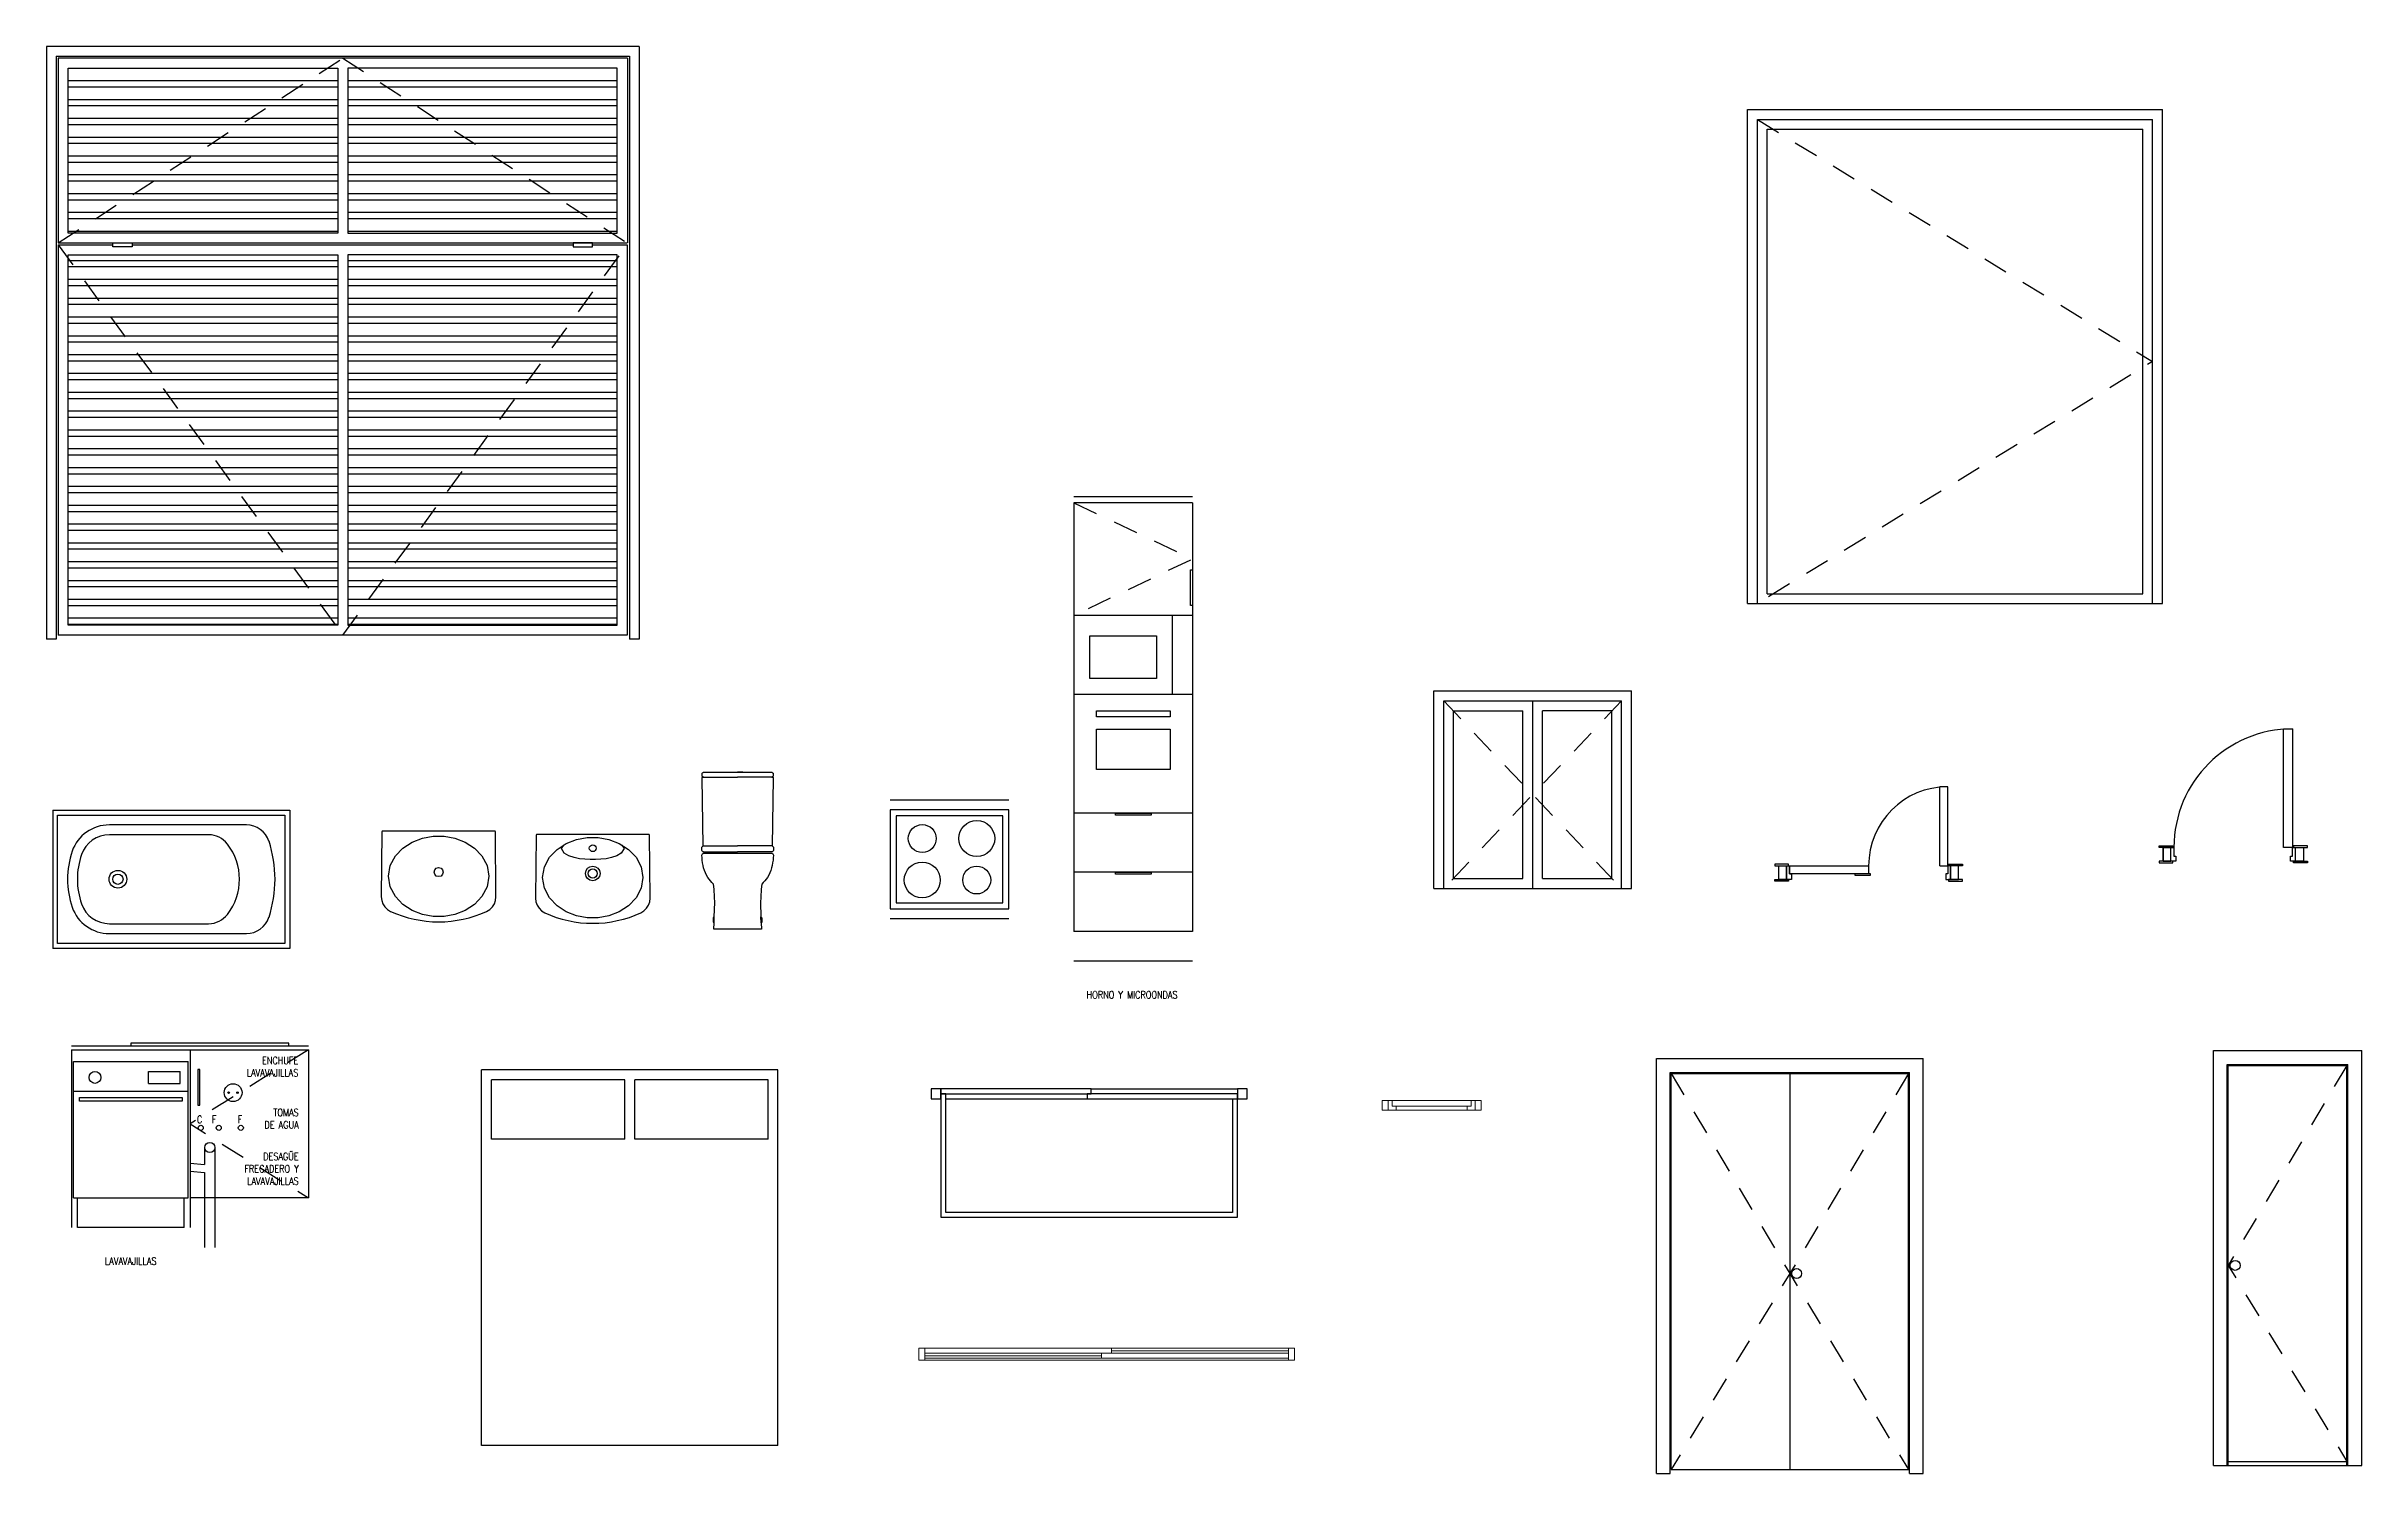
# Model space of a CAD drawing. Header units: millimetres. Extents: x 1740.2 to 1760.2, y 1806.7 to 1814.3.
# Drawn here: x 1740.16 to 1751.88, y 1806.73 to 1813.96 of the extents above; entities that cross this region are included whole.
import ezdxf
from ezdxf.enums import TextEntityAlignment as Align

# ---------------------------------------------------------------- set-up
doc = ezdxf.new("R2010")
doc.units = ezdxf.units.MM
doc.set_wipeout_variables(frame=1)
doc.linetypes.add('HIDDEN2', pattern=[0.1875, 0.125, -0.0625])
doc.layers.add('0-AUX', color=12, linetype='Continuous', plot=False)
doc.layers.add('0-carpinteria interior', color=8, linetype='Continuous', lineweight=5)
for name, color, linetype in [('A-CARP', 142, 'Continuous'), ('A-MOBL-FIJO', 151, 'Continuous'), ('I-INST', 152, 'Continuous'), ('IN-TXTO', 163, 'Continuous')]:
    doc.layers.add(name, color=color, linetype=linetype)
doc.styles.add('N00025', font='romans.shx', dxfattribs={"width": 0.8, "height": 0.0375})
doc.styles.get("Standard").update_dxf_attribs({"font": 'arial.ttf'})

# ---------------------------------------------------------------- blocks, each defined once
blk = doc.blocks.new('*U2')
at = {"ltscale": 0.5}
for p, q in [((-0.137, -0.664), (1.063, -0.664)), ((-0.137, -0.664), (-0.137, -1.364)), ((1.063, -0.664), (1.063, -1.364)), ((1.063, -1.364), (-0.137, -1.364))]:
    blk.add_line(p, q, dxfattribs=at)
for p, q in [((0.843, -0.739), (0.15, -0.739)), ((0.15, -1.289), (0.843, -1.289))]:
    blk.add_line(p, q)
at = {"color": 8}
for p, q in [((0.652, -0.789), (0.15, -0.789)), ((0.151, -1.239), (0.652, -1.239))]:
    blk.add_line(p, q, dxfattribs=at)
at = {"ltscale": 0.5}
blk.add_lwpolyline([(1.037, -0.69), (1.037, -1.339), (-0.112, -1.339), (-0.112, -0.69)], close=True, dxfattribs=at)
for radius in [0.0447, 0.0447, 0.026]:
    blk.add_circle((0.193, -1.014), radius)
for centre, radius, start, end in [((0.15, -0.939), 0.2, 90, 160.466), ((0.843, -0.859), 0.12, 17.9645, 90), ((0.362, -1.014), 0.424, 160.466, 199.534), ((0.365, -1.014), 0.623, 342.0355, 17.9645), ((0.15, -1.089), 0.2, 199.534, 270), ((0.843, -1.169), 0.12, 270, 342.0355)]:
    blk.add_arc(centre, radius, start, end)
at = {"color": 8}
for centre, radius, start, end in [((0.15, -0.939), 0.15, 90, 160.466), ((0.652, -0.909), 0.12, 37.4564, 90), ((0.362, -1.014), 0.374, 160.466, 199.534), ((0.515, -1.014), 0.293, 322.5436, 37.4564), ((0.15, -1.089), 0.15, 199.534, 270.0096), ((0.652, -1.119), 0.12, 270, 322.5436)]:
    blk.add_arc(centre, radius, start, end, dxfattribs=at)
blk = doc.blocks.new('*U8')
at = {"linetype": 'Continuous'}
for p, q in [((-0.219, -0.126), (-0.181, -0.086)), ((-0.181, -0.086), (-0.134, -0.056)), ((-0.134, -0.056), (-0.082, -0.036)), ((-0.082, -0.036), (-0.028, -0.026)), ((-0.028, -0.026), (0.028, -0.026)), ((0.028, -0.026), (0.082, -0.036)), ((0.082, -0.036), (0.134, -0.056)), ((0.134, -0.056), (0.181, -0.086)), ((0.181, -0.086), (0.219, -0.126)), ((-0.254, -0.229), (-0.245, -0.175)), ((-0.245, -0.283), (-0.254, -0.229)), ((-0.245, -0.175), (-0.219, -0.126)), ((-0.023, -0.208), (-0.02, -0.197)), ((-0.02, -0.219), (-0.023, -0.208)), ((-0.02, -0.197), (-0.012, -0.188)), ((-0.012, -0.228), (-0.02, -0.219)), ((-0.012, -0.188), (0, -0.185)), ((0, -0.231), (-0.012, -0.228)), ((0, -0.185), (0.012, -0.188)), ((0.012, -0.228), (0, -0.231)), ((0.012, -0.188), (0.02, -0.197)), ((0.02, -0.219), (0.012, -0.228)), ((0.02, -0.197), (0.023, -0.208)), ((0.023, -0.208), (0.02, -0.219)), ((0.219, -0.126), (0.245, -0.175)), ((0.245, -0.175), (0.254, -0.229)), ((0.254, -0.229), (0.245, -0.283)), ((-0.219, -0.332), (-0.245, -0.283)), ((-0.181, -0.372), (-0.219, -0.332)), ((0.219, -0.332), (0.181, -0.372)), ((0.245, -0.283), (0.219, -0.332)), ((-0.134, -0.402), (-0.181, -0.372)), ((-0.082, -0.422), (-0.134, -0.402)), ((-0.028, -0.432), (-0.082, -0.422)), ((0.028, -0.432), (-0.028, -0.432)), ((0.082, -0.422), (0.028, -0.432)), ((0.134, -0.402), (0.082, -0.422)), ((0.181, -0.372), (0.134, -0.402))]:
    blk.add_line(p, q, dxfattribs=at)
blk.add_lwpolyline([(0, -0.46), (0.031, -0.459), (0.063, -0.457), (0.094, -0.452), (0.124, -0.446), (0.155, -0.439), (0.185, -0.43), (0.214, -0.419), (0.243, -0.407), (0.259, -0.397), (0.272, -0.384), (0.282, -0.369), (0.288, -0.351), (0.29, -0.333), (0.287, -0.005, 0.411535), (0.282, 0), (0, 0), (-0.282, 0, 0.411535), (-0.287, -0.005), (-0.29, -0.333), (-0.288, -0.351), (-0.282, -0.369), (-0.272, -0.384), (-0.259, -0.397), (-0.243, -0.407), (-0.214, -0.419), (-0.185, -0.43), (-0.155, -0.439), (-0.124, -0.446), (-0.094, -0.452), (-0.063, -0.457), (-0.031, -0.459)], format="xyb", close=True, dxfattribs=at)
blk = doc.blocks.new('*U11')
at = {"linetype": 'Continuous'}
blk.add_lwpolyline([(-0.287, -0.005), (-0.29, -0.323), (-0.288, -0.341), (-0.282, -0.359), (-0.272, -0.374), (-0.259, -0.387), (-0.243, -0.397), (-0.214, -0.409), (-0.185, -0.42), (-0.155, -0.429), (-0.124, -0.436), (-0.094, -0.442), (-0.063, -0.447), (-0.031, -0.449), (0, -0.45), (0.031, -0.449), (0.063, -0.447), (0.094, -0.442), (0.124, -0.436), (0.155, -0.429), (0.185, -0.42), (0.214, -0.409), (0.243, -0.397), (0.259, -0.387), (0.272, -0.374), (0.282, -0.359), (0.288, -0.341), (0.29, -0.323), (0.287, -0.005, 0.411535), (0.282, 0), (-0.282, 0)], format="xyb", dxfattribs=at)
blk.add_lwpolyline([(-0.254, -0.219), (-0.245, -0.165), (-0.219, -0.116), (-0.181, -0.076), (-0.134, -0.046), (-0.082, -0.026), (-0.028, -0.016), (0.028, -0.016), (0.082, -0.026), (0.134, -0.046), (0.181, -0.076), (0.219, -0.116), (0.245, -0.165), (0.254, -0.219), (0.245, -0.273), (0.219, -0.322), (0.181, -0.362), (0.134, -0.392), (0.082, -0.412), (0.028, -0.422), (-0.028, -0.422), (-0.082, -0.412), (-0.134, -0.392), (-0.181, -0.362), (-0.219, -0.322), (-0.245, -0.273)], close=True, dxfattribs=at)
blk.add_lwpolyline([(0.147, -0.054), (0.158, -0.072), (0.144, -0.095), (0.121, -0.108), (0.095, -0.117), (0.068, -0.123), (0.041, -0.126), (0.014, -0.128), (-0.014, -0.128), (-0.041, -0.126), (-0.068, -0.123), (-0.095, -0.117), (-0.121, -0.108), (-0.144, -0.095), (-0.158, -0.072), (-0.147, -0.054)], dxfattribs=at)
for centre, radius in [((0, -0.07), 0.0175), ((0, -0.198), 0.037), ((0, -0.198), 0.023)]:
    blk.add_circle(centre, radius)
blk.add_arc((-0.282, -0.005), 0.005, 90, 179.4755, dxfattribs=at)
blk = doc.blocks.new('*U14')
for p, q in [((-0.179, 0.79), (-0.177, 0.792)), ((-0.179, 0.788), (-0.179, 0.79)), ((-0.179, 0.776), (-0.179, 0.788)), ((-0.179, 0.774), (-0.179, 0.776)), ((-0.177, 0.772), (-0.179, 0.774)), ((-0.179, 0.767), (-0.177, 0.769)), ((-0.179, 0.765), (-0.179, 0.767)), ((-0.174, 0.422), (-0.179, 0.765)), ((-0.177, 0.792), (-0.175, 0.793)), ((-0.175, 0.771), (-0.177, 0.772)), ((-0.177, 0.769), (-0.175, 0.77)), ((-0.175, 0.793), (-0.173, 0.794)), ((-0.173, 0.77), (-0.175, 0.771)), ((-0.175, 0.77), (-0.173, 0.77)), ((-0.173, 0.794), (-0.026, 0.794)), ((-0.173, 0.77), (0, 0.77)), ((-0.026, 0.794), (0, 0.794)), ((-0.026, 0.794), (-0.026, 0.794)), ((-0.026, 0.794), (0, 0.794)), ((0.026, 0.794), (0, 0.794)), ((0, 0.794), (0.026, 0.794)), ((0.173, 0.77), (0, 0.77)), ((0.026, 0.794), (0.026, 0.794)), ((0.026, 0.794), (0.173, 0.794)), ((0.173, 0.794), (0.175, 0.793)), ((0.175, 0.771), (0.173, 0.77)), ((0.173, 0.77), (0.175, 0.77)), ((0.179, 0.765), (0.174, 0.422)), ((0.175, 0.793), (0.177, 0.792)), ((0.177, 0.772), (0.175, 0.771)), ((0.175, 0.77), (0.177, 0.769)), ((0.177, 0.792), (0.179, 0.79)), ((0.179, 0.774), (0.177, 0.772)), ((0.177, 0.769), (0.179, 0.767)), ((0.179, 0.79), (0.179, 0.788)), ((0.179, 0.788), (0.179, 0.776)), ((0.179, 0.776), (0.179, 0.774)), ((0.179, 0.767), (0.179, 0.765)), ((-0.181, 0.415), (-0.18, 0.417)), ((-0.181, 0.399), (-0.181, 0.415)), ((-0.18, 0.396), (-0.181, 0.399)), ((-0.181, 0.375), (-0.18, 0.378)), ((-0.18, 0.362), (-0.181, 0.375)), ((-0.18, 0.417), (-0.178, 0.419)), ((-0.178, 0.394), (-0.18, 0.396)), ((-0.18, 0.378), (-0.178, 0.381)), ((-0.179, 0.349), (-0.18, 0.362)), ((-0.178, 0.419), (-0.176, 0.421)), ((-0.176, 0.392), (-0.178, 0.394)), ((-0.178, 0.381), (-0.175, 0.384)), ((-0.176, 0.421), (-0.174, 0.422)), ((-0.174, 0.392), (-0.176, 0.392)), ((-0.175, 0.384), (-0.172, 0.385)), ((-0.174, 0.422), (0, 0.422)), ((-0.172, 0.392), (-0.174, 0.392)), ((-0.172, 0.392), (0, 0.392)), ((-0.172, 0.385), (-0.152, 0.385)), ((-0.152, 0.385), (0.172, 0.385)), ((0.174, 0.422), (0, 0.422)), ((0.172, 0.392), (0, 0.392)), ((0.174, 0.392), (0.172, 0.392)), ((0.172, 0.385), (0.175, 0.384)), ((0.174, 0.422), (0.176, 0.421)), ((0.176, 0.392), (0.174, 0.392)), ((0.175, 0.384), (0.178, 0.381)), ((0.176, 0.421), (0.178, 0.419)), ((0.178, 0.394), (0.176, 0.392)), ((0.178, 0.419), (0.18, 0.417)), ((0.18, 0.396), (0.178, 0.394)), ((0.178, 0.381), (0.18, 0.378)), ((0.18, 0.362), (0.179, 0.349)), ((0.18, 0.417), (0.181, 0.415)), ((0.181, 0.399), (0.18, 0.396)), ((0.18, 0.378), (0.181, 0.375)), ((0.181, 0.375), (0.18, 0.362)), ((0.181, 0.415), (0.181, 0.399)), ((-0.177, 0.336), (-0.179, 0.349)), ((-0.175, 0.323), (-0.177, 0.336)), ((-0.172, 0.31), (-0.175, 0.323)), ((-0.168, 0.297), (-0.172, 0.31)), ((-0.163, 0.285), (-0.168, 0.297)), ((-0.158, 0.273), (-0.163, 0.285)), ((-0.151, 0.262), (-0.158, 0.273)), ((-0.137, 0.245), (-0.151, 0.262)), ((-0.13, 0.236), (-0.137, 0.245)), ((-0.122, 0.228), (-0.13, 0.236)), ((0.13, 0.236), (0.122, 0.228)), ((0.137, 0.245), (0.13, 0.236)), ((0.151, 0.262), (0.137, 0.245)), ((0.158, 0.273), (0.151, 0.262)), ((0.163, 0.285), (0.158, 0.273)), ((0.168, 0.297), (0.163, 0.285)), ((0.172, 0.31), (0.168, 0.297)), ((0.175, 0.323), (0.172, 0.31)), ((0.177, 0.336), (0.175, 0.323)), ((0.179, 0.349), (0.177, 0.336)), ((-0.119, 0.203), (-0.122, 0.228)), ((-0.117, 0.162), (-0.119, 0.203)), ((-0.118, 0.062), (-0.116, 0.135)), ((-0.116, 0.135), (-0.117, 0.162)), ((0.117, 0.162), (0.116, 0.135)), ((0.116, 0.135), (0.118, 0.062)), ((0.119, 0.203), (0.117, 0.162)), ((0.122, 0.228), (0.119, 0.203)), ((-0.12, 0), (-0.119, 0.033)), ((0, 0), (-0.12, 0)), ((-0.119, 0.033), (-0.118, 0.062)), ((0.12, 0), (0, 0)), ((0.119, 0.033), (0.118, 0.062)), ((0.119, 0.033), (0.12, 0))]:
    blk.add_line(p, q)
at = {"color": 0}
for p, q in [((-0.123, 0.053), (-0.122, 0.057)), ((-0.123, 0.047), (-0.123, 0.053)), ((-0.123, 0.042), (-0.123, 0.047)), ((-0.122, 0.037), (-0.123, 0.042)), ((-0.122, 0.057), (-0.118, 0.062)), ((-0.119, 0.033), (-0.122, 0.037)), ((0.118, 0.062), (0.122, 0.057)), ((0.122, 0.037), (0.119, 0.033)), ((0.122, 0.057), (0.123, 0.053)), ((0.123, 0.042), (0.122, 0.037)), ((0.123, 0.053), (0.123, 0.047)), ((0.123, 0.047), (0.123, 0.042))]:
    blk.add_line(p, q, dxfattribs=at)
blk = doc.blocks.new('*U16')
blk.add_lwpolyline([(-0.3, -0.55), (0.3, -0.55), (0.3, -0.05), (-0.3, -0.05)], close=True)
blk.add_lwpolyline([(0.27, -0.08), (-0.27, -0.08), (-0.27, -0.52), (0.27, -0.52), (0.27, -0.08)])
for centre, radius in [((0.138, -0.195), 0.0908), ((-0.138, -0.195), 0.0706), ((-0.138, -0.405), 0.0908), ((0.138, -0.405), 0.0706)]:
    blk.add_circle(centre, radius)
at = {"layer": '0-AUX'}
for p, q in [((-0.3, 0), (0.3, 0)), ((-0.3, -0.6), (0.3, -0.6))]:
    blk.add_line(p, q, dxfattribs=at)
blk = doc.blocks.new('*U19')
for p, q in [((0.6, 2.32), (0, 2.32)), ((0, 2.32), (0, 0.15)), ((0.6, 2.32), (0.6, 0.15)), ((0.6, 1.75), (0, 1.75)), ((0.6, 1.35), (0, 1.35)), ((0.6, 0.75), (0, 0.75)), ((0.6, 0.45), (0, 0.45)), ((0.6, 0.15), (0, 0.15))]:
    blk.add_line(p, q)
at = {"color": 0}
blk.add_line((0.499, 1.35), (0.499, 1.75), dxfattribs=at)
at = {"color": 0, "linetype": 'HIDDEN2', "elevation": 0, "flags": 128}
blk.add_lwpolyline([(0, 2.32), (0.6, 2.035), (0, 1.75)], dxfattribs=at)
at = {"color": 0, "elevation": 0}
for points in [[(0.59, 1.98), (0.6, 1.98), (0.6, 1.8), (0.59, 1.8)], [(0.081, 1.647), (0.418, 1.647), (0.418, 1.431), (0.081, 1.431)], [(0.114, 1.268), (0.486, 1.268), (0.486, 1.237), (0.114, 1.237)], [(0.114, 1.175), (0.486, 1.175), (0.486, 0.971), (0.114, 0.971)], [(0.21, 0.74), (0.21, 0.75), (0.39, 0.75), (0.39, 0.74)], [(0.21, 0.44), (0.21, 0.45), (0.39, 0.45), (0.39, 0.44)]]:
    blk.add_lwpolyline(points, close=True, dxfattribs=at)
at = {"layer": '0-AUX'}
for p, q in [((0.6, 2.35), (0, 2.35)), ((0.6, 0), (0, 0))]:
    blk.add_line(p, q, dxfattribs=at)
at = {"layer": 'IN-TXTO', "insert": (0.294, -0.151), "char_height": 0.0375, "width": 0.53748, "attachment_point": 2, "style": 'N00025'}
blk.add_mtext('HORNO Y MICROONDAS', dxfattribs=at)
blk = doc.blocks.new('*U23')
for p, q in [((-0.3, 0.92), (0.9, 0.92)), ((-0.3, 0.9), (0.9, 0.9)), ((0.3, 0.9), (0.3, 0.15)), ((0.9, 0.9), (0.9, 0.15)), ((0.9, 0.15), (0.3, 0.15)), ((0.27, 0), (-0.27, 0))]:
    blk.add_line(p, q)
at = {"linetype": 'ByBlock'}
for p, q in [((-0.29, 0.15), (-0.29, 0.84)), ((-0.29, 0.84), (0.29, 0.84)), ((0.29, 0.15), (0.29, 0.84)), ((0.09, 0.79), (0.25, 0.79)), ((0.09, 0.73), (0.09, 0.79)), ((0.09, 0.73), (0.25, 0.73)), ((0.25, 0.73), (0.25, 0.79)), ((-0.29, 0.69), (0.29, 0.69)), ((-0.29, 0.15), (0.29, 0.15)), ((-0.27, 0), (-0.27, 0.15)), ((0.27, 0), (0.27, 0.15))]:
    blk.add_line(p, q, dxfattribs=at)
blk.add_lwpolyline([(0.8, 0.92), (0.8, 0.934), (0, 0.934), (0, 0.92)])
at = {"elevation": 0}
blk.add_lwpolyline([(0.34, 0.8), (0.34, 0.62), (0.35, 0.62), (0.35, 0.8)], close=True, dxfattribs=at)
at = {"linetype": 'ByBlock', "elevation": 0}
blk.add_lwpolyline([(0.26, 0.639), (-0.26, 0.639), (-0.26, 0.659), (0.26, 0.659)], close=True, dxfattribs=at)
at = {"linetype": 'ByBlock'}
blk.add_circle((-0.181, 0.76), 0.03, dxfattribs=at)
at = {"layer": '0-AUX'}
for p, q in [((-0.3, 0.9), (-0.3, 0)), ((0.3, 0.9), (0.3, 0))]:
    blk.add_line(p, q, dxfattribs=at)
at = {"layer": 'I-INST'}
for p, q in [((0.374, 0.405), (0.374, 0.319)), ((0.426, 0.405), (0.426, -0.1)), ((0.3, 0.326), (0.374, 0.319)), ((0.3, 0.286), (0.374, 0.278)), ((0.374, 0.278), (0.374, -0.1))]:
    blk.add_line(p, q, dxfattribs=at)
for centre, radius in [((0.354, 0.505), 0.0129), ((0.445, 0.505), 0.0129), ((0.557, 0.505), 0.0129), ((0.4, 0.405), 0.0257)]:
    blk.add_circle(centre, radius, dxfattribs=at)
at = {"layer": 'IN-TXTO', "style": 'N00025', "width": 0.8}
for s, p in [('C', (0.335, 0.529)), ('F', (0.411, 0.529)), ('F', (0.541, 0.529))]:
    blk.add_text(s, height=0.0375, dxfattribs=at).set_placement(p)
blk.add_text('LAVAVAJILLAS', height=0.0375, dxfattribs=at).set_placement((0, -0.188), align=Align.CENTER)
at = {"layer": 'IN-TXTO', "char_height": 0.0375, "attachment_point": 3, "style": 'N00025'}
for s, insert, width in [('ENCHUFE LAVAVAJILLAS', (0.848, 0.865), 0.28009), ('TOMAS DE AGUA', (0.85, 0.601), 0.19744), ('DESAGÜE FREGADERO Y LAVAVAJILLAS', (0.85, 0.379), 0.36881)]:
    blk.add_mtext(s, dxfattribs=dict(at, insert=insert, width=width))
blk.add_wipeout([(0.46, 0.625), (0.575, 0.625), (0.575, 0.74), (0.46, 0.74)]).dxf.layer = 'I-INST'
at = {"color": 0, "linetype": 'HIDDEN2', "flags": 128}
blk.add_lwpolyline([(0.9, 0.9), (0.3, 0.525), (0.9, 0.15)], dxfattribs=at)
at = {"layer": 'I-INST'}
for centre, radius in [((0.518, 0.683), 0.0451), ((0.495, 0.683), 0.00397), ((0.54, 0.683), 0.00397)]:
    blk.add_circle(centre, radius, dxfattribs=at)
blk = doc.blocks.new('*U26')
for p, q in [((-0.75, -0.95), (-0.75, 0.95)), ((0.75, 0.95), (-0.75, 0.95)), ((0.75, -0.95), (0.75, 0.95)), ((-0.7, 0.6), (-0.7, 0.9)), ((-0.025, 0.9), (-0.7, 0.9)), ((-0.025, 0.6), (-0.025, 0.9)), ((0.7, 0.9), (0.025, 0.9)), ((0.025, 0.6), (0.025, 0.9)), ((0.7, 0.6), (0.7, 0.9)), ((-0.025, 0.6), (-0.7, 0.6)), ((0.7, 0.6), (0.025, 0.6)), ((0.75, -0.95), (-0.75, -0.95))]:
    blk.add_line(p, q)
blk = doc.blocks.new('*U30')
at = {"color": 136}
for p, q in [((0.81, 0), (1.55, 0)), ((0.075, -0.05), (0.79, -0.05))]:
    blk.add_line(p, q, dxfattribs=at)
at = {"color": 0}
for points in [[(0.05, -0.025), (0.05, 0), (0, 0), (0, -0.05), (0.05, -0.05)], [(0.81, 0), (0.05, 0), (0.05, -0.025), (0.075, -0.025), (0.81, -0.025)], [(1.6, 0), (1.55, 0), (1.55, -0.05), (1.6, -0.05)], [(1.55, -0.025), (0.79, -0.025), (0.79, -0.05), (1.55, -0.05)]]:
    blk.add_lwpolyline(points, close=True, dxfattribs=at)
blk.add_lwpolyline([(1.525, -0.05), (1.525, -0.625), (0.075, -0.625), (0.075, -0.025), (0.05, -0.025), (0.05, -0.65), (1.55, -0.65), (1.55, -0.05)], dxfattribs=at)
at = {"color": 7, "true_color": 0xffffff, "insert": (0.075, -0.025), "char_height": 0.0002, "width": 0.33381, "attachment_point": 1}
blk.add_mtext('Jorge de Scals', dxfattribs=at)
blk = doc.blocks.new('+armario corredero 2H')
at = {"layer": '0-carpinteria interior', "color": 136}
for p, q in [((0.925, 0.0225), (0.03, 0.0225)), ((0.925, 0.01), (0.03, 0.01)), ((0.03, 0), (1.87, 0)), ((0.975, 0.06), (1.87, 0.06)), ((0.975, 0.0475), (1.87, 0.0475))]:
    blk.add_line(p, q, dxfattribs=at)
at = {"layer": '0-carpinteria interior', "color": 0}
for points in [[(0, 0), (0.03, 0), (0.03, 0.06), (0, 0.06)], [(0.03, 0.035), (0.975, 0.035), (0.975, 0.06), (0.03, 0.06)], [(0.925, 0.01), (1.87, 0.01), (1.87, 0.035), (0.925, 0.035)], [(1.87, 0), (1.9, 0), (1.9, 0.06), (1.87, 0.06)]]:
    blk.add_lwpolyline(points, close=True, dxfattribs=at)
blk = doc.blocks.new('+armario lineal')
at = {"layer": '0-carpinteria interior', "color": 0}
for p, q in [((0.45, 0), (0.05, 0)), ((0.43, -0.05), (0.07, -0.05))]:
    blk.add_line(p, q, dxfattribs=at)
for points in [[(0.03, 0), (0, 0), (0, -0.05), (0.03, -0.05)], [(0.03, 0), (0.05, 0), (0.05, -0.03), (0.07, -0.03), (0.07, -0.05), (0.03, -0.05)], [(0.47, 0), (0.45, 0), (0.45, -0.03), (0.43, -0.03), (0.43, -0.05), (0.47, -0.05)], [(0.47, 0), (0.5, 0), (0.5, -0.05), (0.47, -0.05)]]:
    blk.add_lwpolyline(points, close=True, dxfattribs=at)
blk.add_lwpolyline([(0.07, -0.03), (0.43, -0.03)], dxfattribs=at)
blk = doc.blocks.new('B-CARP-P-GARAJE')
h = blk.add_hatch()
h.set_pattern_fill('ANSI32', color=0, scale=0.01, angle=135, style=0)
h.set_pattern_definition([(180, (-0.025, 2.38276), (-7e-18, -0.09525), []), (180, (-0.05675, 2.41451), (-7e-18, -0.09525), [])])
h.paths.add_polyline_path([(-1.39, 2.055), (-1.39, 2.89), (-0.025, 2.89), (-0.025, 2.055)])
h = blk.add_hatch()
h.set_pattern_fill('ANSI32', color=0, scale=0.01, angle=135, style=0)
h.set_pattern_definition([(180, (0.025, 2.38276), (-7e-18, -0.09525), []), (180, (-0.00675, 2.41451), (-7e-18, -0.09525), [])])
h.paths.add_polyline_path([(1.389, 2.055), (1.389, 2.89), (0.025, 2.89), (0.025, 2.055)])
h = blk.add_hatch()
h.set_pattern_fill('ANSI32', color=0, scale=0.01, angle=135, style=0)
h.set_pattern_definition([(180, (-0.025, 1.18698), (-7e-18, -0.09525), []), (180, (-0.05675, 1.21873), (-7e-18, -0.09525), [])])
h.paths.add_polyline_path([(-1.39, 1.945), (-0.025, 1.945), (-0.025, 0.07), (-1.39, 0.07)])
h = blk.add_hatch()
h.set_pattern_fill('ANSI32', color=0, scale=0.01, angle=135, style=0)
h.set_pattern_definition([(180, (0.025, 1.18698), (-7e-18, -0.09525), []), (180, (-0.00675, 1.21873), (-7e-18, -0.09525), [])])
h.paths.add_polyline_path([(1.389, 0.07), (1.389, 1.945), (0.025, 1.945), (0.025, 0.07)])
at = {"color": 0}
for p, q in [((1.5, 3), (-1.5, 3)), ((-1.5, 3), (-1.5, 0)), ((-1.45, 2.95), (1.45, 2.95)), ((1.45, 2.95), (1.45, 0)), ((1.5, 3), (1.5, 0)), ((-1.163, 2.005), (-1.065, 2.005)), ((-1.163, 1.985), (-1.163, 2.005)), ((-1.065, 2.005), (-1.065, 1.985)), ((1.263, 2.005), (1.165, 2.005)), ((1.165, 2.005), (1.165, 1.985)), ((1.263, 1.985), (1.263, 2.005)), ((-1.065, 1.985), (-1.163, 1.985)), ((1.165, 1.985), (1.263, 1.985)), ((-1.45, 0), (-1.5, 0)), ((1.5, 0), (1.45, 0))]:
    blk.add_line(p, q, dxfattribs=at)
for p, q in [((1.44, 2.94), (-1.44, 2.94)), ((-1.44, 2.94), (-1.44, 2.005)), ((1.44, 2.94), (1.44, 2.005)), ((-1.44, 2.005), (1.439, 2.005)), ((-1.44, 1.995), (-1.163, 1.995)), ((-1.44, 1.995), (-1.44, 0.02)), ((-1.065, 1.995), (1.165, 1.995)), ((1.263, 1.995), (1.439, 1.995)), ((1.439, 1.995), (1.439, 0.02)), ((1.439, 0.02), (-1.44, 0.02))]:
    blk.add_line(p, q)
blk.add_lwpolyline([(-1.45, 2.95), (-1.45, 0)], dxfattribs=at)
at = {"color": 0, "linetype": 'HIDDEN2'}
for points in [[(-1.44, 2.005), (0, 2.94), (1.439, 2.005)], [(-1.44, 1.995), (0, 0.02), (1.439, 1.995)]]:
    blk.add_lwpolyline(points, dxfattribs=at)
at = {"flags": 128}
for points in [[(-1.39, 2.055), (-1.39, 2.89), (-0.025, 2.89), (-0.025, 2.055), (-1.39, 2.055)], [(1.389, 2.055), (1.389, 2.89), (0.025, 2.89), (0.025, 2.055), (1.389, 2.055)], [(-1.39, 1.945), (-0.025, 1.945), (-0.025, 0.07), (-1.39, 0.07), (-1.39, 1.945)], [(1.389, 0.07), (1.389, 1.945), (0.025, 1.945), (0.025, 0.07), (1.389, 0.07)]]:
    blk.add_lwpolyline(points, close=True, dxfattribs=at)
blk = doc.blocks.new('*U40')
at = {"color": 0}
for p, q in [((0, 0), (0, 1)), ((0, 1), (1, 1)), ((1, 0), (1, 1)), ((0, 0), (1, 0))]:
    blk.add_line(p, q, dxfattribs=at)
for p, q in [((0.05, 0), (0.05, 0.95)), ((0.05, 0.95), (0.95, 0.95)), ((0.5, 0), (0.5, 0.95)), ((0.95, 0), (0.95, 0.95)), ((0.1, 0.05), (0.1, 0.9)), ((0.1, 0.9), (0.45, 0.9)), ((0.45, 0.05), (0.45, 0.9)), ((0.55, 0.05), (0.55, 0.9)), ((0.9, 0.9), (0.55, 0.9)), ((0.9, 0.05), (0.9, 0.9)), ((0.1, 0.05), (0.45, 0.05)), ((0.55, 0.05), (0.9, 0.05))]:
    blk.add_line(p, q)
at = {"color": 0, "linetype": 'HIDDEN2', "flags": 128}
for points in [[(0.05, 0.95), (0.5, 0.475), (0.05, 0)], [(0.95, 0.95), (0.5, 0.475), (0.95, 0)]]:
    blk.add_lwpolyline(points, dxfattribs=at)
blk = doc.blocks.new('B-CARP-P-FIJO')
at = {"color": 0}
for p, q in [((0.4, 0.4), (0.36, 0.4)), ((0.36, 0), (0.36, 0.4)), ((0.4, 0), (0.4, 0.4)), ((0.36, 0), (0.4, 0))]:
    blk.add_line(p, q, dxfattribs=at)
for points in [[(-0.405, 0.008), (-0.475, 0.008), (-0.475, 0), (-0.405, 0)], [(0.405, 0.008), (0.475, 0.008), (0.475, 0), (0.405, 0)], [(-0.405, -0.078), (-0.475, -0.078), (-0.475, -0.07), (-0.405, -0.07)], [(0.01, -0.04), (-0.07, -0.04), (-0.07, -0.047), (0.01, -0.047)], [(0.405, -0.078), (0.475, -0.078), (0.475, -0.07), (0.405, -0.07)]]:
    blk.add_lwpolyline(points, close=True)
for points in [[(-0.455, 0), (-0.415, 0), (-0.415, -0.07), (-0.455, -0.07)], [(-0.39, -0.07), (-0.415, -0.07), (-0.415, 0), (-0.4, 0), (-0.4, -0.04), (-0.39, -0.04)], [(-0.4, 0), (0, 0), (0, -0.04), (-0.4, -0.04)], [(0.39, -0.07), (0.415, -0.07), (0.415, 0), (0.4, 0), (0.4, -0.04), (0.39, -0.04)], [(0.455, 0), (0.415, 0), (0.415, -0.07), (0.455, -0.07)]]:
    blk.add_lwpolyline(points, close=True, dxfattribs=at)
blk.add_arc((0.4, 0), 0.4, 90, 180)
blk = doc.blocks.new('*U44')
at = {"color": 0}
for p, q in [((-0.675, 2.1), (0.675, 2.1)), ((-0.675, 0), (-0.675, 2.1)), ((-0.605, 2.03), (0.605, 2.03)), ((-0.605, 0), (-0.605, 2.03)), ((0.605, 0), (0.605, 2.03)), ((0.675, 0), (0.675, 2.1)), ((-0.675, 0), (-0.605, 0)), ((-0.675, 0), (-0.605, 0)), ((0.605, 0), (0.675, 0)), ((0.605, 0), (0.675, 0))]:
    blk.add_line(p, q, dxfattribs=at)
for p, q in [((-0.6, 2.025), (0.6, 2.025)), ((-0.6, 0.02), (-0.6, 2.025)), ((0, 2.025), (0, 0.02)), ((0.6, 0.02), (0.6, 2.025)), ((-0.6, 0.02), (0.6, 0.02))]:
    blk.add_line(p, q)
at = {"color": 0, "linetype": 'HIDDEN2', "flags": 128}
for points in [[(-0.6, 2.025), (0, 1.0125), (-0.6, 0.02)], [(0.6, 2.025), (0, 1.0125), (0.6, 0.02)]]:
    blk.add_lwpolyline(points, dxfattribs=at)
blk.add_circle((0.035, 1.0125), 0.025)
blk.add_circle((0.035, 1.0125), 0.025)
blk = doc.blocks.new('*U47')
at = {"color": 0}
for p, q in [((0, 0), (0, 2.5)), ((0, 2.5), (2.1, 2.5)), ((2.1, 0), (2.1, 2.5)), ((0, 0), (2.1, 0))]:
    blk.add_line(p, q, dxfattribs=at)
for p, q in [((0.05, 2.45), (2.05, 2.45)), ((0.05, 0), (0.05, 2.45)), ((0.1, 0.05), (0.1, 2.4)), ((0.1, 2.4), (2, 2.4)), ((2, 0.05), (2, 2.4)), ((2.05, 0), (2.05, 2.45)), ((0.1, 0.05), (2, 0.05))]:
    blk.add_line(p, q)
at = {"color": 0, "linetype": 'HIDDEN2', "flags": 128}
blk.add_lwpolyline([(0.05, 2.45), (2.05, 1.225), (0.05, 0)], dxfattribs=at)
blk = doc.blocks.new('*U50')
at = {"color": 0}
for p, q in [((-0.75, 2.1), (0, 2.1)), ((-0.75, 0), (-0.75, 2.1)), ((-0.68, 2.03), (-0.07, 2.03)), ((-0.68, 0), (-0.68, 2.03)), ((-0.07, 0), (-0.07, 2.03)), ((0, 0), (0, 2.1))]:
    blk.add_line(p, q, dxfattribs=at)
for p, q in [((-0.675, 2.025), (-0.075, 2.025)), ((-0.675, 0), (-0.675, 2.025)), ((-0.075, 0), (-0.075, 2.025)), ((-0.75, 0), (0, 0)), ((-0.675, 0.02), (-0.075, 0.02))]:
    blk.add_line(p, q)
at = {"color": 0, "linetype": 'HIDDEN2', "flags": 128}
blk.add_lwpolyline([(-0.075, 2.025), (-0.675, 1.0125), (-0.075, 0.02)], dxfattribs=at)
blk.add_circle((-0.64, 1.0125), 0.025)
blk = doc.blocks.new('BD-CARP-P')
at = {"color": 0, "extrusion": (-1.88817e-19, 6.15831e-20, -1)}
blk.add_lwpolyline([(0, 0), (0.045, 0), (0.045, 0.6), (0, 0.6)], close=True, dxfattribs=at)
for points in [[(-0.675, 0.008), (-0.605, 0.008), (-0.605, 0), (-0.675, 0)], [(0.075, 0.008), (0.005, 0.008), (0.005, 0), (0.075, 0)], [(-0.675, -0.078), (-0.605, -0.078), (-0.605, -0.07), (-0.675, -0.07)], [(0.075, -0.078), (0.005, -0.078), (0.005, -0.07), (0.075, -0.07)]]:
    blk.add_lwpolyline(points, close=True)
at = {"color": 0}
for points in [[(-0.615, 0), (-0.655, 0), (-0.655, -0.07), (-0.615, -0.07)], [(-0.655, 0), (-0.6, 0), (-0.6, -0.045), (-0.59, -0.045), (-0.59, -0.07), (-0.655, -0.07)], [(0.055, 0), (0.055, -0.07), (-0.01, -0.07), (-0.01, -0.045), (0, -0.045), (0, 0)], [(0.015, 0), (0.055, 0), (0.055, -0.07), (0.015, -0.07)]]:
    blk.add_lwpolyline(points, close=True, dxfattribs=at)
blk.add_arc((0, 0), 0.6, 90, 180)

msp = doc.modelspace()

# ---------------------------------------------------------------- block references
for name, p in [('*U14', (1743.661, 1809.489)), ('*U2', (1740.332, 1810.756)), ('*U26', (1743.115, 1807.827)), ('*U30', (1744.64, 1808.681)), ('+armario lineal', (1746.923, 1808.623)), ('+armario corredero 2H', (1744.578, 1807.308))]:
    msp.add_blockref(name, p)
at = {"layer": 'A-CARP', "color": 8}
for name, p in [('B-CARP-P-GARAJE', (1741.663, 1810.957)), ('*U47', (1748.771, 1811.137)), ('*U40', (1747.184, 1809.695)), ('BD-CARP-P', (1751.529, 1809.903)), ('*U44', (1748.985, 1806.734)), ('*U50', (1751.879, 1806.775))]:
    msp.add_blockref(name, p, dxfattribs=at)
at = {"layer": 'A-CARP'}
msp.add_blockref('B-CARP-P-FIJO', (1749.384, 1809.81), dxfattribs=at)
at = {"layer": 'A-MOBL-FIJO', "color": 8}
msp.add_blockref('*U19', (1745.363, 1809.327), dxfattribs=at)
at = {"layer": 'A-MOBL-FIJO', "color": 8, "linetype": 'HIDDEN2'}
msp.add_blockref('*U16', (1744.733, 1810.143), dxfattribs=at)
at = {"layer": 'A-MOBL-FIJO'}
for name, p in [('*U8', (1742.148, 1809.986)), ('*U11', (1742.928, 1809.969)), ('*U23', (1740.59, 1807.979))]:
    msp.add_blockref(name, p, dxfattribs=at)

doc.saveas('drawing.dxf')
